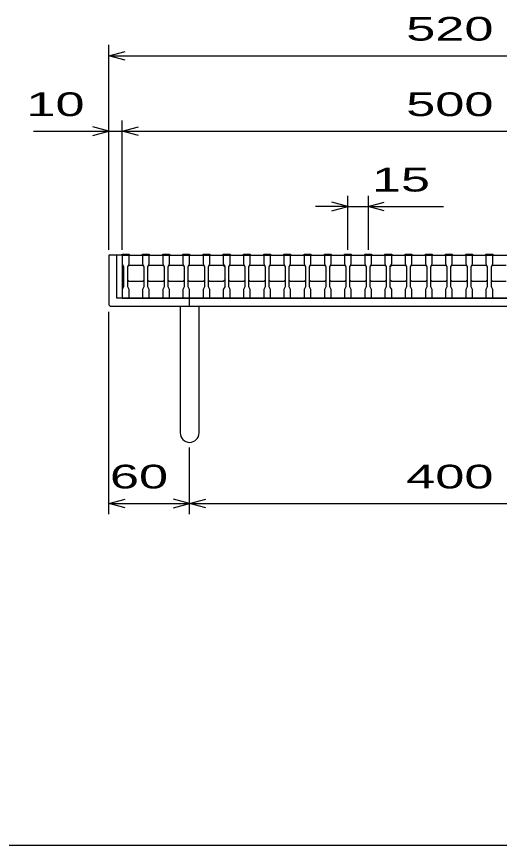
# Model space of a CAD drawing. Units: millimetres, scale not verified. Extents: x -1456 to 1385, y -1026 to 843.
# Drawn here: x -1066 to -707, y -917 to -302 of the extents above; entities that cross this region are included whole.
import ezdxf
from ezdxf.enums import TextEntityAlignment as Align

# ---------------------------------------------------------------- set-up
doc = ezdxf.new("R2010")
doc.units = ezdxf.units.MM
doc.header["$LTSCALE"] = 8
for name, color, linetype, lineweight in [('0_2', 150, 'Continuous', 25), ('16', 3, 'Continuous', 25), ('19', 6, 'Continuous', 25), ('22', 4, 'Continuous', 25)]:
    doc.layers.add(name, color=color, linetype=linetype, lineweight=lineweight)
doc.styles.add('ベクトル', font='')
doc.styles.get('ベクトル').set_extended_font_data('ベクトル')

msp = doc.modelspace()

# ---------------------------------------------------------------- linework, layer by layer
at = {"layer": '0_2'}
msp.add_line((1384.8, -917.2), (-1383.2, -917.2), dxfattribs=at)
at = {"layer": '16'}
for p, q in [((-987, -479), (-987, -478.3)), ((-987, -478.3), (-982, -478.3)), ((-987, -479), (-987, -485.5)), ((-982, -479), (-987, -479)), ((-987, -479), (-487, -479)), ((-987, -479), (-987, -511)), ((-982, -478.3), (-982, -479)), ((-982, -485.5), (-982, -479)), ((-972, -479), (-972, -478.3)), ((-972, -478.3), (-967, -478.3)), ((-972, -479), (-972, -485.5)), ((-967, -479), (-972, -479)), ((-967, -478.3), (-967, -479)), ((-967, -485.5), (-967, -479)), ((-957, -479), (-957, -478.3)), ((-957, -478.3), (-952, -478.3)), ((-957, -479), (-957, -485.5)), ((-952, -479), (-957, -479)), ((-952, -478.3), (-952, -479)), ((-952, -485.5), (-952, -479)), ((-942, -479), (-942, -478.3)), ((-942, -478.3), (-937, -478.3)), ((-942, -479), (-942, -485.5)), ((-937, -479), (-942, -479)), ((-937, -478.3), (-937, -479)), ((-937, -485.5), (-937, -479)), ((-927, -479), (-927, -478.3)), ((-927, -478.3), (-922, -478.3)), ((-927, -479), (-927, -485.5)), ((-922, -479), (-927, -479)), ((-922, -478.3), (-922, -479)), ((-922, -485.5), (-922, -479)), ((-912, -479), (-912, -478.3)), ((-912, -478.3), (-907, -478.3)), ((-912, -479), (-912, -485.5)), ((-907, -479), (-912, -479)), ((-907, -478.3), (-907, -479)), ((-907, -485.5), (-907, -479)), ((-897, -479), (-897, -478.3)), ((-897, -478.3), (-892, -478.3)), ((-897, -479), (-897, -485.5)), ((-892, -479), (-897, -479)), ((-892, -478.3), (-892, -479)), ((-892, -485.5), (-892, -479)), ((-882, -479), (-882, -478.3)), ((-882, -478.3), (-877, -478.3)), ((-882, -479), (-882, -485.5)), ((-877, -479), (-882, -479)), ((-877, -478.3), (-877, -479)), ((-877, -485.5), (-877, -479)), ((-867, -479), (-867, -478.3)), ((-867, -478.3), (-862, -478.3)), ((-867, -479), (-867, -485.5)), ((-862, -479), (-867, -479)), ((-862, -478.3), (-862, -479)), ((-862, -485.5), (-862, -479)), ((-852, -479), (-852, -478.3)), ((-852, -478.3), (-847, -478.3)), ((-852, -479), (-852, -485.5)), ((-847, -479), (-852, -479)), ((-847, -478.3), (-847, -479)), ((-847, -485.5), (-847, -479)), ((-837, -479), (-837, -478.3)), ((-837, -478.3), (-832, -478.3)), ((-837, -479), (-837, -485.5)), ((-832, -479), (-837, -479)), ((-832, -478.3), (-832, -479)), ((-832, -485.5), (-832, -479)), ((-822, -479), (-822, -478.3)), ((-822, -478.3), (-817, -478.3)), ((-822, -479), (-822, -485.5)), ((-817, -479), (-822, -479)), ((-817, -478.3), (-817, -479)), ((-817, -485.5), (-817, -479)), ((-807, -479), (-807, -478.3)), ((-807, -478.3), (-802, -478.3)), ((-807, -479), (-807, -485.5)), ((-802, -479), (-807, -479)), ((-802, -478.3), (-802, -479)), ((-802, -485.5), (-802, -479)), ((-792, -479), (-792, -478.3)), ((-792, -478.3), (-787, -478.3)), ((-792, -479), (-792, -485.5)), ((-787, -479), (-792, -479)), ((-787, -478.3), (-787, -479)), ((-787, -485.5), (-787, -479)), ((-777, -479), (-777, -478.3)), ((-777, -478.3), (-772, -478.3)), ((-777, -479), (-777, -485.5)), ((-772, -479), (-777, -479)), ((-772, -478.3), (-772, -479)), ((-772, -485.5), (-772, -479)), ((-762, -479), (-762, -478.3)), ((-762, -478.3), (-757, -478.3)), ((-762, -479), (-762, -485.5)), ((-757, -479), (-762, -479)), ((-757, -478.3), (-757, -479)), ((-757, -485.5), (-757, -479)), ((-747, -479), (-747, -478.3)), ((-747, -478.3), (-742, -478.3)), ((-747, -479), (-747, -485.5)), ((-742, -479), (-747, -479)), ((-742, -478.3), (-742, -479)), ((-742, -485.5), (-742, -479)), ((-732, -479), (-732, -478.3)), ((-732, -478.3), (-727, -478.3)), ((-732, -479), (-732, -485.5)), ((-727, -479), (-732, -479)), ((-727, -478.3), (-727, -479)), ((-727, -485.5), (-727, -479)), ((-717, -479), (-717, -478.3)), ((-717, -478.3), (-712, -478.3)), ((-717, -479), (-717, -485.5)), ((-712, -479), (-717, -479)), ((-712, -478.3), (-712, -479)), ((-712, -485.5), (-712, -479)), ((-987, -485.5), (-986, -487.5)), ((-983, -487.5), (-982, -485.5)), ((-972, -485.5), (-971, -487.5)), ((-968, -487.5), (-967, -485.5)), ((-957, -485.5), (-956, -487.5)), ((-953, -487.5), (-952, -485.5)), ((-942, -485.5), (-941, -487.5)), ((-938, -487.5), (-937, -485.5)), ((-927, -485.5), (-926, -487.5)), ((-923, -487.5), (-922, -485.5)), ((-912, -485.5), (-911, -487.5)), ((-908, -487.5), (-907, -485.5)), ((-897, -485.5), (-896, -487.5)), ((-893, -487.5), (-892, -485.5)), ((-882, -485.5), (-881, -487.5)), ((-878, -487.5), (-877, -485.5)), ((-867, -485.5), (-866, -487.5)), ((-863, -487.5), (-862, -485.5)), ((-852, -485.5), (-851, -487.5)), ((-848, -487.5), (-847, -485.5)), ((-837, -485.5), (-836, -487.5)), ((-833, -487.5), (-832, -485.5)), ((-822, -485.5), (-821, -487.5)), ((-818, -487.5), (-817, -485.5)), ((-807, -485.5), (-806, -487.5)), ((-803, -487.5), (-802, -485.5)), ((-792, -485.5), (-791, -487.5)), ((-788, -487.5), (-787, -485.5)), ((-777, -485.5), (-776, -487.5)), ((-773, -487.5), (-772, -485.5)), ((-762, -485.5), (-761, -487.5)), ((-758, -487.5), (-757, -485.5)), ((-747, -485.5), (-746, -487.5)), ((-743, -487.5), (-742, -485.5)), ((-732, -485.5), (-731, -487.5)), ((-728, -487.5), (-727, -485.5)), ((-717, -485.5), (-716, -487.5)), ((-713, -487.5), (-712, -485.5)), ((-986, -487.5), (-986, -502.5)), ((-983, -487.5), (-982, -486.5)), ((-983, -502.5), (-983, -487.5)), ((-982, -486.5), (-972, -486.5)), ((-972, -486.5), (-971, -487.5)), ((-971, -487.5), (-971, -502.5)), ((-968, -487.5), (-967, -486.5)), ((-968, -502.5), (-968, -487.5)), ((-967, -486.5), (-957, -486.5)), ((-957, -486.5), (-956, -487.5)), ((-956, -487.5), (-956, -502.5)), ((-953, -487.5), (-952, -486.5)), ((-953, -502.5), (-953, -487.5)), ((-952, -486.5), (-942, -486.5)), ((-942, -486.5), (-941, -487.5)), ((-941, -487.5), (-941, -502.5)), ((-938, -487.5), (-937, -486.5)), ((-938, -502.5), (-938, -487.5)), ((-937, -486.5), (-927, -486.5)), ((-927, -486.5), (-926, -487.5)), ((-926, -487.5), (-926, -502.5)), ((-923, -487.5), (-922, -486.5)), ((-923, -502.5), (-923, -487.5)), ((-922, -486.5), (-912, -486.5)), ((-912, -486.5), (-911, -487.5)), ((-911, -487.5), (-911, -502.5)), ((-908, -487.5), (-907, -486.5)), ((-908, -502.5), (-908, -487.5)), ((-907, -486.5), (-897, -486.5)), ((-897, -486.5), (-896, -487.5)), ((-896, -487.5), (-896, -502.5)), ((-893, -487.5), (-892, -486.5)), ((-893, -502.5), (-893, -487.5)), ((-892, -486.5), (-882, -486.5)), ((-882, -486.5), (-881, -487.5)), ((-881, -487.5), (-881, -502.5)), ((-878, -487.5), (-877, -486.5)), ((-878, -502.5), (-878, -487.5)), ((-877, -486.5), (-867, -486.5)), ((-867, -486.5), (-866, -487.5)), ((-866, -487.5), (-866, -502.5)), ((-863, -487.5), (-862, -486.5)), ((-863, -502.5), (-863, -487.5)), ((-862, -486.5), (-852, -486.5)), ((-852, -486.5), (-851, -487.5)), ((-851, -487.5), (-851, -502.5)), ((-848, -487.5), (-847, -486.5)), ((-848, -502.5), (-848, -487.5)), ((-847, -486.5), (-837, -486.5)), ((-837, -486.5), (-836, -487.5)), ((-836, -487.5), (-836, -502.5)), ((-833, -487.5), (-832, -486.5)), ((-833, -502.5), (-833, -487.5)), ((-832, -486.5), (-822, -486.5)), ((-822, -486.5), (-821, -487.5)), ((-821, -487.5), (-821, -502.5)), ((-818, -487.5), (-817, -486.5)), ((-818, -502.5), (-818, -487.5)), ((-817, -486.5), (-807, -486.5)), ((-807, -486.5), (-806, -487.5)), ((-806, -487.5), (-806, -502.5)), ((-803, -487.5), (-802, -486.5)), ((-803, -502.5), (-803, -487.5)), ((-802, -486.5), (-792, -486.5)), ((-792, -486.5), (-791, -487.5)), ((-791, -487.5), (-791, -502.5)), ((-788, -487.5), (-787, -486.5)), ((-788, -502.5), (-788, -487.5)), ((-787, -486.5), (-777, -486.5)), ((-777, -486.5), (-776, -487.5)), ((-776, -487.5), (-776, -502.5)), ((-773, -487.5), (-772, -486.5)), ((-773, -502.5), (-773, -487.5)), ((-772, -486.5), (-762, -486.5)), ((-762, -486.5), (-761, -487.5)), ((-761, -487.5), (-761, -502.5)), ((-758, -487.5), (-757, -486.5)), ((-758, -502.5), (-758, -487.5)), ((-757, -486.5), (-747, -486.5)), ((-747, -486.5), (-746, -487.5)), ((-746, -487.5), (-746, -502.5)), ((-743, -487.5), (-742, -486.5)), ((-743, -502.5), (-743, -487.5)), ((-742, -486.5), (-732, -486.5)), ((-732, -486.5), (-731, -487.5)), ((-731, -487.5), (-731, -502.5)), ((-728, -487.5), (-727, -486.5)), ((-728, -502.5), (-728, -487.5)), ((-727, -486.5), (-717, -486.5)), ((-717, -486.5), (-716, -487.5)), ((-716, -487.5), (-716, -502.5)), ((-713, -487.5), (-712, -486.5)), ((-713, -502.5), (-713, -487.5)), ((-712, -486.5), (-702, -486.5)), ((-982, -498.5), (-983, -497.5)), ((-971, -497.5), (-972, -498.5)), ((-967, -498.5), (-968, -497.5)), ((-956, -497.5), (-957, -498.5)), ((-952, -498.5), (-953, -497.5)), ((-941, -497.5), (-942, -498.5)), ((-937, -498.5), (-938, -497.5)), ((-926, -497.5), (-927, -498.5)), ((-922, -498.5), (-923, -497.5)), ((-911, -497.5), (-912, -498.5)), ((-907, -498.5), (-908, -497.5)), ((-896, -497.5), (-897, -498.5)), ((-892, -498.5), (-893, -497.5)), ((-881, -497.5), (-882, -498.5)), ((-877, -498.5), (-878, -497.5)), ((-866, -497.5), (-867, -498.5)), ((-862, -498.5), (-863, -497.5)), ((-851, -497.5), (-852, -498.5)), ((-847, -498.5), (-848, -497.5)), ((-836, -497.5), (-837, -498.5)), ((-832, -498.5), (-833, -497.5)), ((-821, -497.5), (-822, -498.5)), ((-817, -498.5), (-818, -497.5)), ((-806, -497.5), (-807, -498.5)), ((-802, -498.5), (-803, -497.5)), ((-791, -497.5), (-792, -498.5)), ((-787, -498.5), (-788, -497.5)), ((-776, -497.5), (-777, -498.5)), ((-772, -498.5), (-773, -497.5)), ((-761, -497.5), (-762, -498.5)), ((-757, -498.5), (-758, -497.5)), ((-746, -497.5), (-747, -498.5)), ((-742, -498.5), (-743, -497.5)), ((-731, -497.5), (-732, -498.5)), ((-727, -498.5), (-728, -497.5)), ((-716, -497.5), (-717, -498.5)), ((-712, -498.5), (-713, -497.5)), ((-986, -502.5), (-987, -504.5)), ((-987, -504.5), (-987, -511)), ((-982, -504.5), (-983, -502.5)), ((-972, -498.5), (-982, -498.5)), ((-982, -511), (-982, -504.5)), ((-971, -502.5), (-972, -504.5)), ((-972, -504.5), (-972, -511)), ((-967, -504.5), (-968, -502.5)), ((-957, -498.5), (-967, -498.5)), ((-967, -511), (-967, -504.5)), ((-956, -502.5), (-957, -504.5)), ((-957, -504.5), (-957, -511)), ((-952, -504.5), (-953, -502.5)), ((-942, -498.5), (-952, -498.5)), ((-952, -511), (-952, -504.5)), ((-941, -502.5), (-942, -504.5)), ((-942, -504.5), (-942, -511)), ((-937, -504.5), (-938, -502.5)), ((-927, -498.5), (-937, -498.5)), ((-937, -511), (-937, -504.5)), ((-926, -502.5), (-927, -504.5)), ((-927, -504.5), (-927, -511)), ((-922, -504.5), (-923, -502.5)), ((-912, -498.5), (-922, -498.5)), ((-922, -511), (-922, -504.5)), ((-911, -502.5), (-912, -504.5)), ((-912, -504.5), (-912, -511)), ((-907, -504.5), (-908, -502.5)), ((-897, -498.5), (-907, -498.5)), ((-907, -511), (-907, -504.5)), ((-896, -502.5), (-897, -504.5)), ((-897, -504.5), (-897, -511)), ((-892, -504.5), (-893, -502.5)), ((-882, -498.5), (-892, -498.5)), ((-892, -511), (-892, -504.5)), ((-881, -502.5), (-882, -504.5)), ((-882, -504.5), (-882, -511)), ((-877, -504.5), (-878, -502.5)), ((-867, -498.5), (-877, -498.5)), ((-877, -511), (-877, -504.5)), ((-866, -502.5), (-867, -504.5)), ((-867, -504.5), (-867, -511)), ((-862, -504.5), (-863, -502.5)), ((-852, -498.5), (-862, -498.5)), ((-862, -511), (-862, -504.5)), ((-851, -502.5), (-852, -504.5)), ((-852, -504.5), (-852, -511)), ((-847, -504.5), (-848, -502.5)), ((-837, -498.5), (-847, -498.5)), ((-847, -511), (-847, -504.5)), ((-836, -502.5), (-837, -504.5)), ((-837, -504.5), (-837, -511)), ((-832, -504.5), (-833, -502.5)), ((-822, -498.5), (-832, -498.5)), ((-832, -511), (-832, -504.5)), ((-821, -502.5), (-822, -504.5)), ((-822, -504.5), (-822, -511)), ((-817, -504.5), (-818, -502.5)), ((-807, -498.5), (-817, -498.5)), ((-817, -511), (-817, -504.5)), ((-806, -502.5), (-807, -504.5)), ((-807, -504.5), (-807, -511)), ((-802, -504.5), (-803, -502.5)), ((-792, -498.5), (-802, -498.5)), ((-802, -511), (-802, -504.5)), ((-791, -502.5), (-792, -504.5)), ((-792, -504.5), (-792, -511)), ((-787, -504.5), (-788, -502.5)), ((-777, -498.5), (-787, -498.5)), ((-787, -511), (-787, -504.5)), ((-776, -502.5), (-777, -504.5)), ((-777, -504.5), (-777, -511)), ((-772, -504.5), (-773, -502.5)), ((-762, -498.5), (-772, -498.5)), ((-772, -511), (-772, -504.5)), ((-761, -502.5), (-762, -504.5)), ((-762, -504.5), (-762, -511)), ((-757, -504.5), (-758, -502.5)), ((-747, -498.5), (-757, -498.5)), ((-757, -511), (-757, -504.5)), ((-746, -502.5), (-747, -504.5)), ((-747, -504.5), (-747, -511)), ((-742, -504.5), (-743, -502.5)), ((-732, -498.5), (-742, -498.5)), ((-742, -511), (-742, -504.5)), ((-731, -502.5), (-732, -504.5)), ((-732, -504.5), (-732, -511)), ((-727, -504.5), (-728, -502.5)), ((-717, -498.5), (-727, -498.5)), ((-727, -511), (-727, -504.5)), ((-716, -502.5), (-717, -504.5)), ((-717, -504.5), (-717, -511)), ((-712, -504.5), (-713, -502.5)), ((-702, -498.5), (-712, -498.5)), ((-712, -511), (-712, -504.5)), ((-987, -511), (-982, -511)), ((-987, -511), (-487, -511)), ((-972, -511), (-967, -511)), ((-957, -511), (-952, -511)), ((-942, -511), (-937, -511)), ((-927, -511), (-922, -511)), ((-912, -511), (-907, -511)), ((-897, -511), (-892, -511)), ((-882, -511), (-877, -511)), ((-867, -511), (-862, -511)), ((-852, -511), (-847, -511)), ((-837, -511), (-832, -511)), ((-822, -511), (-817, -511)), ((-807, -511), (-802, -511)), ((-792, -511), (-787, -511)), ((-777, -511), (-772, -511)), ((-762, -511), (-757, -511)), ((-747, -511), (-742, -511)), ((-732, -511), (-727, -511)), ((-717, -511), (-712, -511))]:
    msp.add_line(p, q, dxfattribs=at)
at = {"layer": '19'}
for p, q in [((-987, -479), (-997, -479)), ((-997, -479), (-997, -516)), ((-991, -511), (-991, -479)), ((-997, -516), (-996, -517)), ((-483, -511), (-991, -511)), ((-937, -517), (-937, -511)), ((-996, -517), (-478, -517)), ((-944, -517), (-944, -611)), ((-930, -611), (-930, -517))]:
    msp.add_line(p, q, dxfattribs=at)
msp.add_arc((-937, -611), 7, 180, 0, dxfattribs=at)
at = {"layer": '22'}
for p, q in [((-997, -475), (-997, -323)), ((-997, -331), (-985, -327.8)), ((-985, -334.2), (-997, -331)), ((-997, -331), (-477, -331)), ((-997, -475), (-997, -379)), ((-987, -475), (-987, -379)), ((-1053, -387), (-997, -387)), ((-997, -387), (-1009, -383.8)), ((-1009, -390.2), (-997, -387)), ((-997, -387), (-987, -387)), ((-987, -387), (-975, -383.8)), ((-975, -390.2), (-987, -387)), ((-987, -387), (-487, -387)), ((-819.5, -475), (-819.5, -435)), ((-804.5, -435), (-804.5, -475)), ((-819.5, -443), (-831.5, -439.8)), ((-804.5, -443), (-792.5, -439.8)), ((-819.5, -443), (-843.5, -443)), ((-831.5, -446.2), (-819.5, -443)), ((-819.5, -443), (-804.5, -443)), ((-792.5, -446.2), (-804.5, -443)), ((-804.5, -443), (-748.5, -443)), ((-997, -671.4), (-997, -521)), ((-937, -671.4), (-937, -621.8)), ((-997, -663.4), (-985, -660.2)), ((-985, -666.6), (-997, -663.4)), ((-997, -663.4), (-937, -663.4)), ((-937, -663.4), (-949, -660.2)), ((-949, -666.6), (-937, -663.4)), ((-937, -663.4), (-925, -660.2)), ((-925, -666.6), (-937, -663.4)), ((-937, -663.4), (-537, -663.4))]:
    msp.add_line(p, q, dxfattribs=at)

# ---------------------------------------------------------------- texts
at = {"layer": '22', "color": 2, "style": 'ベクトル', "width": 1.65}
for s, p in [(' 520 ', (-787, -311)), (' 10 ', (-1069, -367)), (' 500 ', (-787, -367)), (' 15 ', (-812.5, -423)), (' 60 ', (-1007, -643.4)), (' 400 ', (-787, -643.4))]:
    msp.add_text(s, height=17.6, dxfattribs=at).set_placement(p, align=Align.MIDDLE_LEFT)

doc.saveas('drawing.dxf')
